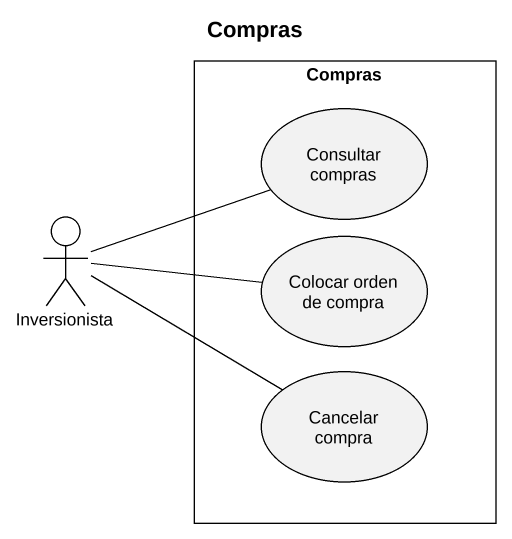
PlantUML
@startuml
title Compras
rectangle Compras {
  usecase "Consultar compras" as Consultar_compras
  usecase "Colocar orden de compra" as Colocar_orden_de_compra
  usecase "Cancelar compra" as Cancelar_compra
}
actor Inversionista
Inversionista -right- Consultar_compras
Inversionista -right- Colocar_orden_de_compra
Inversionista -right- Cancelar_compra
@enduml
